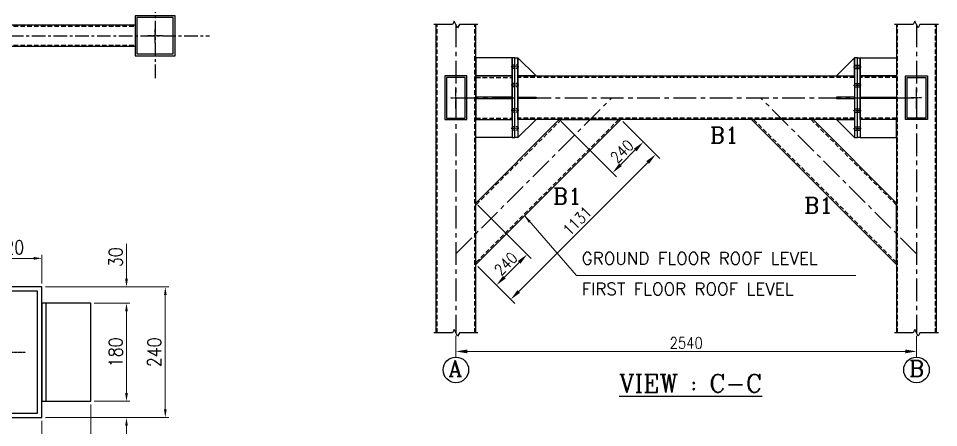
# Model space of a CAD drawing. Header units: millimetres. Extents: x 39911 to 73811, y -17730 to 21321.
# Drawn here: x 48758 to 53832, y -5902 to -3647 of the extents above; entities that cross this region are included whole.
import ezdxf

# ---------------------------------------------------------------- set-up
doc = ezdxf.new("R2010")
doc.units = ezdxf.units.MM
doc.linetypes.add('CENTER', pattern=[2, 1.25, -0.25, 0.25, -0.25])
doc.linetypes.add('HIDDEN', pattern=[0.375, 0.25, -0.125])
for name, color, linetype in [('CENTER.', 1, 'CENTER'), ('COL.', 6, 'Continuous'), ('COLUMNS', 2, 'Continuous'), ('DIM', 170, 'Continuous'), ('GT', 6, 'Continuous'), ('HIDDEN.', 161, 'HIDDEN')]:
    doc.layers.add(name, color=color, linetype=linetype)
doc.styles.add('ROMANS', font='ROMANS.shx', dxfattribs={"width": 0.85})
doc.styles.add('ROMANT', font='romanc.shx')
doc.styles.add('RS', font='romans.shx')
doc.dimstyles.new('ISO-25', dxfattribs={"dimscale": 25, "dimtxt": 2.5, "dimasz": 2.5, "dimexe": 1.25, "dimexo": 0.625, "dimtad": 1, "dimdec": 0, "dimtxsty": 'ROMANS', "dimcen": 2.5, "dimclrd": 3, "dimclre": 3, "dimclrt": 256, "dimadec": 0, "dimazin": 0, "dimtfac": 1, "dimtdec": 0, "dimtmove": 0, "dimatfit": 3, "dimfxl": 1, "dimlwd": 5, "dimlwe": 5, "dimarcsym": 0})
doc.dimstyles.new('ISO-25-3', dxfattribs={"dimscale": 30, "dimtxt": 2.5, "dimasz": 1.5, "dimexe": 0.625, "dimexo": 0.625, "dimgap": 0.75, "dimtad": 1, "dimdec": 0, "dimlfac": 0.333333, "dimzin": 0, "dimdsep": 46, "dimtxsty": 'ROMANS', "dimcen": 1.5, "dimclrd": 3, "dimclre": 3, "dimclrt": 256, "dimadec": 0, "dimazin": 0, "dimtfac": 1, "dimtdec": 0, "dimtofl": 0, "dimtmove": 0, "dimatfit": 3, "dimfxl": 1, "dimtolj": 1, "dimtzin": 0, "dimlwd": 5, "dimlwe": 5, "dimarcsym": 0})

# ---------------------------------------------------------------- blocks, each defined once
blk = doc.blocks.new('A$C3463de41')
at = {"color": 6}
for points in [[(-60, -120), (60, -120), (60, 120), (-60, 120)], [(-52, -112), (52, -112), (52, 112), (-52, 112)]]:
    blk.add_lwpolyline(points, close=True, dxfattribs=at)
at = {"layer": 'CENTER.'}
for p, q in [((0, -60), (0, 60)), ((-30, 0), (30, 0))]:
    blk.add_line(p, q, dxfattribs=at)
blk = doc.blocks.new('*D79')
at = {"color": 3, "lineweight": 5, "transparency": 16777216}
for p, q in [((48527.9, -5108.3), (48527.9, -4950.4)), ((48842.9, -4969.2), (48572.9, -4969.2)), ((48887.9, -5108.3), (48887.9, -4950.4))]:
    blk.add_line(p, q, dxfattribs=at)
at = {"color": 3, "transparency": 16777216}
for points in [[(48572.9, -4961.7), (48572.9, -4976.7), (48527.9, -4969.2)], [(48842.9, -4961.7), (48842.9, -4976.7), (48887.9, -4969.2)]]:
    blk.add_solid(points, dxfattribs=at)
at = {"layer": 'Defpoints', "color": 0, "transparency": 16777216}
for p in [(48527.9, -4969.2), (48527.9, -5127), (48887.9, -5127)]:
    blk.add_point(p, dxfattribs=at)
at = {"lineweight": -3, "transparency": 16777216, "insert": (48707.9, -4909.2), "char_height": 75, "attachment_point": 5, "style": 'ROMANS'}
blk.add_mtext('\\A1;120', dxfattribs=at)
blk = doc.blocks.new('*D80')
at = {"color": 3, "lineweight": 5, "transparency": 16777216}
for p, q in [((49176.6, -5217), (49372.8, -5217)), ((49354, -5712), (49354, -5262)), ((49176.6, -5757), (49372.8, -5757))]:
    blk.add_line(p, q, dxfattribs=at)
at = {"color": 3, "transparency": 16777216}
for points in [[(49346.5, -5262), (49361.5, -5262), (49354, -5217)], [(49346.5, -5712), (49361.5, -5712), (49354, -5757)]]:
    blk.add_solid(points, dxfattribs=at)
at = {"layer": 'Defpoints', "color": 0, "transparency": 16777216}
for p in [(49157.9, -5217), (49354, -5217), (49157.9, -5757)]:
    blk.add_point(p, dxfattribs=at)
at = {"lineweight": -3, "transparency": 16777216, "insert": (49294, -5487), "char_height": 75, "attachment_point": 5, "rotation": 90, "style": 'ROMANS'}
blk.add_mtext('\\A1;180', dxfattribs=at)
blk = doc.blocks.new('*D81')
at = {"color": 3, "lineweight": 5, "transparency": 16777216}
for p, q in [((49354, -5082), (49354, -4888.8)), ((48906.6, -5127), (49372.8, -5127)), ((49176.6, -5217), (49372.8, -5217)), ((49354, -5262), (49354, -5307))]:
    blk.add_line(p, q, dxfattribs=at)
at = {"color": 3, "transparency": 16777216}
for points in [[(49346.5, -5082), (49361.5, -5082), (49354, -5127)], [(49346.5, -5262), (49361.5, -5262), (49354, -5217)]]:
    blk.add_solid(points, dxfattribs=at)
at = {"layer": 'Defpoints', "color": 0, "transparency": 16777216}
for p in [(48887.9, -5127), (49354, -5127), (49157.9, -5217)]:
    blk.add_point(p, dxfattribs=at)
at = {"lineweight": -3, "transparency": 16777216, "insert": (49294, -4962.9), "char_height": 75, "attachment_point": 5, "rotation": 90, "style": 'ROMANS'}
blk.add_mtext('\\A1;30', dxfattribs=at)
blk = doc.blocks.new('*D82')
at = {"color": 3, "lineweight": 5, "transparency": 16777216}
for p, q in [((49354, -5712), (49354, -5667)), ((49176.6, -5757), (49372.8, -5757)), ((48906.6, -5847), (49372.8, -5847)), ((49354, -5892), (49354, -6085.2))]:
    blk.add_line(p, q, dxfattribs=at)
at = {"color": 3, "transparency": 16777216}
for points in [[(49346.5, -5712), (49361.5, -5712), (49354, -5757)], [(49346.5, -5892), (49361.5, -5892), (49354, -5847)]]:
    blk.add_solid(points, dxfattribs=at)
at = {"layer": 'Defpoints', "color": 0, "transparency": 16777216}
for p in [(49157.9, -5757), (48887.9, -5847), (49354, -5847)]:
    blk.add_point(p, dxfattribs=at)
at = {"lineweight": -3, "transparency": 16777216, "insert": (49294, -6011.1), "char_height": 75, "attachment_point": 5, "rotation": 90, "style": 'ROMANS'}
blk.add_mtext('\\A1;30', dxfattribs=at)
blk = doc.blocks.new('*D83')
at = {"color": 3, "lineweight": 5, "transparency": 16777216}
for p, q in [((48906.6, -5127), (49586.7, -5127)), ((49568, -5802), (49568, -5172)), ((48906.6, -5847), (49586.7, -5847))]:
    blk.add_line(p, q, dxfattribs=at)
at = {"color": 3, "transparency": 16777216}
for points in [[(49560.5, -5172), (49575.5, -5172), (49568, -5127)], [(49560.5, -5802), (49575.5, -5802), (49568, -5847)]]:
    blk.add_solid(points, dxfattribs=at)
at = {"layer": 'Defpoints', "color": 0, "transparency": 16777216}
for p in [(48887.9, -5127), (49568, -5127), (48887.9, -5847)]:
    blk.add_point(p, dxfattribs=at)
at = {"lineweight": -3, "transparency": 16777216, "insert": (49508, -5487), "char_height": 75, "attachment_point": 5, "rotation": 90, "style": 'ROMANS'}
blk.add_mtext('\\A1;240', dxfattribs=at)
blk = doc.blocks.new('*D85')
at = {"color": 3, "lineweight": 5, "transparency": 16777216}
for p, q in [((49157.9, -5775.8), (49157.9, -6133.3)), ((48887.9, -5865.8), (48887.9, -6133.3)), ((48932.9, -6114.5), (49112.9, -6114.5))]:
    blk.add_line(p, q, dxfattribs=at)
at = {"color": 3, "transparency": 16777216}
for points in [[(48932.9, -6107), (48932.9, -6122), (48887.9, -6114.5)], [(49112.9, -6107), (49112.9, -6122), (49157.9, -6114.5)]]:
    blk.add_solid(points, dxfattribs=at)
at = {"layer": 'Defpoints', "color": 0, "transparency": 16777216}
for p in [(49157.9, -5757), (48887.9, -5847), (49157.9, -6114.5)]:
    blk.add_point(p, dxfattribs=at)
at = {"lineweight": -3, "transparency": 16777216, "insert": (49022.9, -6054.5), "char_height": 75, "attachment_point": 5, "style": 'ROMANS'}
blk.add_mtext('\\A1;90', dxfattribs=at)
blk = doc.blocks.new('A$C804251d2')
at = {"layer": 'CENTER.'}
for p, q in [((-40.5, 0), (40.5, 0)), ((0, 40.5), (0, -40.5))]:
    blk.add_line(p, q, dxfattribs=at)
at = {"layer": 'COL.', "color": 3}
for points in [[(-110, -110), (110, -110), (110, 110), (-110, 110)], [(-100, -100), (100, -100), (100, 100), (-100, 100)]]:
    blk.add_lwpolyline(points, close=True, dxfattribs=at)
blk = doc.blocks.new('A$C24366aa3')
for points in [[(-332, 120), (-232, 120), (-232, 220), (-332, 120)], [(-232, -220), (-216, -220), (-216, 220), (-232, 220)], [(-200, -220), (-216, -220), (-216, 220), (-200, 220)], [(0, 120), (-200, 120), (-200, 220), (0, 220)], [(-332, -4), (-232, -4), (-232, 4), (-332, 4)], [(0, -4), (-200, -4), (-200, 4), (0, 4)], [(-332, -120), (-232, -120), (-232, -220), (-332, -120)], [(0, -120), (-200, -120), (-200, -220), (0, -220)]]:
    blk.add_lwpolyline(points, close=True)
at = {"color": 6}
blk.add_lwpolyline([(0, -120), (-200, -120), (-200, 120), (0, 120)], close=True, dxfattribs=at)
at = {"layer": 'CENTER.'}
for p, q in [((-237, 170), (-195, 170)), ((-237, 70), (-195, 70)), ((-237, -70), (-195, -70)), ((-237, -170), (-195, -170))]:
    blk.add_line(p, q, dxfattribs=at)
at = {"layer": 'HIDDEN.'}
for p, q in [((-232, 179), (-200, 179)), ((-232, 161), (-200, 161)), ((-232, 79), (-200, 79)), ((-232, 61), (-200, 61)), ((-232, -61), (-200, -61)), ((-232, -79), (-200, -79)), ((-232, -161), (-200, -161)), ((-232, -179), (-200, -179))]:
    blk.add_line(p, q, dxfattribs=at)
at = {"layer": 'HIDDEN.', "color": 6, "ltscale": 100}
for p, q in [((0, 112), (-200, 112)), ((0, -112), (-200, -112))]:
    blk.add_line(p, q, dxfattribs=at)
blk = doc.blocks.new('*D128')
at = {"color": 3, "lineweight": 5, "transparency": 16777216}
for p, q in [((52091, -4215), (52294.4, -4418.4)), ((52228.1, -4440.5), (51516.8, -5151.8)), ((51291.3, -5014.7), (51494.7, -5218.1))]:
    blk.add_line(p, q, dxfattribs=at)
at = {"color": 3, "transparency": 16777216}
for points in [[(52220.7, -4433.1), (52235.5, -4447.8), (52272.3, -4396.3)], [(51509.4, -5144.4), (51524.1, -5159.1), (51472.6, -5196)]]:
    blk.add_solid(points, dxfattribs=at)
at = {"layer": 'Defpoints', "color": 0, "transparency": 16777216}
for p in [(52079.9, -4203.9), (51280.2, -5003.6), (51472.6, -5196)]:
    blk.add_point(p, dxfattribs=at)
at = {"lineweight": -3, "transparency": 16777216, "insert": (51839.3, -4763), "char_height": 62.5, "attachment_point": 5, "rotation": 45, "style": 'ROMANS'}
blk.add_mtext('1131', dxfattribs=at)
blk = doc.blocks.new('*D129')
at = {"color": 3, "lineweight": 5, "transparency": 16777216}
for p, q in [((51291.3, -4675.3), (51585.4, -4969.4)), ((51291.3, -5014.7), (51415.7, -5139.1)), ((51437.8, -5072.8), (51519.1, -4991.5))]:
    blk.add_line(p, q, dxfattribs=at)
at = {"color": 3, "transparency": 16777216}
for points in [[(51511.7, -4984.1), (51526.5, -4998.8), (51563.3, -4947.3)], [(51430.4, -5065.4), (51445.1, -5080.1), (51393.6, -5117)]]:
    blk.add_solid(points, dxfattribs=at)
at = {"layer": 'Defpoints', "color": 0, "transparency": 16777216}
for p in [(51280.2, -4664.2), (51563.3, -4947.3), (51280.2, -5003.6)]:
    blk.add_point(p, dxfattribs=at)
at = {"lineweight": -3, "transparency": 16777216, "insert": (51445.3, -4999), "char_height": 62.5, "attachment_point": 5, "rotation": 45, "style": 'ROMANS'}
blk.add_mtext('240', dxfattribs=at)
blk = doc.blocks.new('*D130')
at = {"color": 3, "lineweight": 5, "transparency": 16777216}
for p, q in [((51751.6, -4215), (52056.1, -4519.5)), ((52091, -4215), (52225.8, -4349.8)), ((52159.5, -4371.9), (52078.2, -4453.2))]:
    blk.add_line(p, q, dxfattribs=at)
at = {"color": 3, "transparency": 16777216}
for points in [[(52152.1, -4364.5), (52166.9, -4379.2), (52203.7, -4327.7)], [(52070.8, -4445.8), (52085.5, -4460.5), (52034, -4497.4)]]:
    blk.add_solid(points, dxfattribs=at)
at = {"layer": 'Defpoints', "color": 0, "transparency": 16777216}
for p in [(51740.5, -4203.9), (52079.9, -4203.9), (52034, -4497.4)]:
    blk.add_point(p, dxfattribs=at)
at = {"lineweight": -3, "transparency": 16777216, "insert": (52085.7, -4379.4), "char_height": 62.5, "attachment_point": 5, "rotation": 45, "style": 'ROMANS'}
blk.add_mtext('240', dxfattribs=at)
blk = doc.blocks.new('*D131')
at = {"color": 3, "lineweight": 5, "transparency": 16777216}
for p, q in [((51170.2, -5395.5), (51170.2, -5513.6)), ((53710.2, -5395.5), (53710.2, -5513.6)), ((51232.7, -5482.4), (53647.7, -5482.4))]:
    blk.add_line(p, q, dxfattribs=at)
at = {"color": 3, "transparency": 16777216}
for points in [[(51232.7, -5471.9), (51232.7, -5492.8), (51170.2, -5482.4)], [(53647.7, -5471.9), (53647.7, -5492.8), (53710.2, -5482.4)]]:
    blk.add_solid(points, dxfattribs=at)
at = {"layer": 'Defpoints', "color": 0, "transparency": 16777216}
for p in [(51170.2, -5379.9), (53710.2, -5379.9), (53710.2, -5482.4)]:
    blk.add_point(p, dxfattribs=at)
at = {"lineweight": -3, "transparency": 16777216, "insert": (52440.2, -5435.5), "char_height": 62.5, "attachment_point": 5, "style": 'ROMANS'}
blk.add_mtext('2540', dxfattribs=at)

msp = doc.modelspace()

# ---------------------------------------------------------------- linework, layer by layer
at = {"lineweight": -3}
msp.add_line((48911.9, -5757), (48911.9, -5217), dxfattribs=at)
at = {"color": 6, "lineweight": -3}
for points in [[(47081.6, -3681.9), (49401.6, -3681.9), (49401.6, -3801.9), (47081.6, -3801.9)], [(53368.2, -4203.9), (51512.2, -4203.9), (51512.2, -3963.9), (53368.2, -3963.9)], [(52079.9, -4203.9), (51280.2, -5003.6), (51280.2, -4664.2), (51740.5, -4203.9)], [(52800.5, -4203.9), (53600.2, -5003.6), (53600.2, -4664.2), (53139.9, -4203.9)]]:
    msp.add_lwpolyline(points, close=True, dxfattribs=at)
at = {"color": 3, "lineweight": -3}
for points in [[(51060.2, -3680.1), (51060.2, -5379.9)], [(51280.2, -5379.9), (51280.2, -3680.1)], [(53600.2, -3680.1), (53600.2, -5379.9)], [(53820.2, -5379.9), (53820.2, -3680.1)]]:
    msp.add_lwpolyline(points, dxfattribs=at)
at = {"lineweight": -3}
msp.add_lwpolyline([(48887.9, -5757), (49157.9, -5757), (49157.9, -5217), (48887.9, -5217)], close=True, dxfattribs=at)
at = {"color": 6, "lineweight": -3}
for centre in [(51170.2, -5584.1), (53710.2, -5584.1)]:
    msp.add_circle(centre, 70.5, dxfattribs=at)
at = {"layer": 'CENTER.', "lineweight": -3, "ltscale": 60}
for p, q in [((49511.6, -420.3), (49511.6, -3985.7)), ((46671.6, -3741.9), (49811.6, -3741.9))]:
    msp.add_line(p, q, dxfattribs=at)
at = {"layer": 'CENTER.', "lineweight": -3, "ltscale": 100}
for p, q in [((51170.2, -3680.1), (51170.2, -5379.9)), ((53710.2, -3680.1), (53710.2, -5379.9)), ((51170.2, -4083.9), (53710.2, -4083.9)), ((51170.2, -4943.9), (52030.2, -4083.9)), ((53710.2, -4943.9), (52850.2, -4083.9))]:
    msp.add_line(p, q, dxfattribs=at)
at = {"layer": 'COLUMNS', "lineweight": -3}
for points in [[(51292, -3680.1), (51189.3, -3680.1), (51179.6, -3699.1), (51160.8, -3661.1), (51151.2, -3680.1), (51048.1, -3680.1)], [(53832, -3680.1), (53729.3, -3680.1), (53719.6, -3699.1), (53700.8, -3661.1), (53691.2, -3680.1), (53588.1, -3680.1)], [(51292, -5379.9), (51189.3, -5379.9), (51179.6, -5398.9), (51160.8, -5360.8), (51151.2, -5379.9), (51048.1, -5379.9)], [(53832, -5379.9), (53729.3, -5379.9), (53719.6, -5398.9), (53700.8, -5360.8), (53691.2, -5379.9), (53588.1, -5379.9)]]:
    msp.add_lwpolyline(points, dxfattribs=at)
at = {"layer": 'HIDDEN.', "color": 6, "lineweight": -3, "ltscale": 100}
for p, q in [((47081.6, -3689.9), (49401.6, -3689.9)), ((47081.6, -3793.9), (49401.6, -3793.9)), ((53368.2, -3971.9), (51512.2, -3971.9)), ((52068.6, -4203.9), (51280.2, -4992.3)), ((51751.8, -4203.9), (51280.2, -4675.5)), ((53368.2, -4195.9), (51512.2, -4195.9)), ((52811.8, -4203.9), (53600.2, -4992.3)), ((53128.6, -4203.9), (53600.2, -4675.5))]:
    msp.add_line(p, q, dxfattribs=at)
at = {"layer": 'HIDDEN.', "color": 3, "lineweight": -3, "ltscale": 100}
for p, q in [((51066.2, -5379.9), (51066.2, -3680.1)), ((51274.2, -5379.9), (51274.2, -3680.1)), ((53606.2, -5379.9), (53606.2, -3680.1)), ((53814.2, -5379.9), (53814.2, -3680.1))]:
    msp.add_line(p, q, dxfattribs=at)

# ---------------------------------------------------------------- block references
at = {"lineweight": -3, "rotation": 180}
msp.add_blockref('A$C804251d2', (49511.6, -3741.9), dxfattribs=at)
at = {"lineweight": -3, "xscale": -1}
for name, p in [('A$C24366aa3', (51280.2, -4083.9)), ('A$C3463de41', (53710.2, -4083.9))]:
    msp.add_blockref(name, p, dxfattribs=at)
at = {"lineweight": -3}
for name, p in [('A$C24366aa3', (53600.2, -4083.9)), ('A$C3463de41', (51170.2, -4083.9))]:
    msp.add_blockref(name, p, dxfattribs=at)
at = {"lineweight": -3, "xscale": 3, "yscale": 3, "zscale": 3}
msp.add_blockref('A$C3463de41', (48707.9, -5487), dxfattribs=at)

# ---------------------------------------------------------------- texts
at = {"layer": 'DIM', "color": 7, "lineweight": -3, "style": 'RS'}
for s, p in [('GROUND FLOOR ROOF LEVEL', (51864.2, -5003.1)), ('FIRST FLOOR ROOF LEVEL', (51864.2, -5172.1))]:
    msp.add_text(s, height=67.5, dxfattribs=at).set_placement(p)
at = {"layer": 'GT', "color": 7, "lineweight": -3, "style": 'ROMANT'}
for s, height, p in [('B1', 87.5, (52571.6, -4333.4)), ('B1', 87.5, (51705.8, -4670.4)), ('B1', 87.5, (53091.4, -4720.6)), ('A', 87.5, (51129.4, -5620.3)), ('B', 87.5, (53669.4, -5620.3)), ('%%UVIEW : C-C', 100, (52070.1, -5708.6))]:
    msp.add_text(s, height=height, dxfattribs=at).set_placement(p)

# ---------------------------------------------------------------- dimensions: what is measured, and where the dimension line sits
at = {"lineweight": -3}
for base, p1, p2, angle, dimstyle, picture, middle in [((51472.6, -5196), (52079.9, -4203.9), (51280.2, -5003.6), 45, 'ISO-25', '*D128', (51839.3, -4763)), ((52034, -4497.4), (52079.9, -4203.9), (51740.5, -4203.9), 45, 'ISO-25', '*D130', (52085.7, -4379.4)), ((51563.3, -4947.3), (51280.2, -5003.6), (51280.2, -4664.2), 45, 'ISO-25', '*D129', (51445.3, -4999)), ((49354, -5127), (49157.9, -5217), (48887.9, -5127), 90, 'ISO-25-3', '*D81', (49294, -4962.9)), ((49568, -5127), (48887.9, -5847), (48887.9, -5127), 90, 'ISO-25-3', '*D83', (49508, -5487)), ((49354, -5217), (49157.9, -5757), (49157.9, -5217), 90, 'ISO-25-3', '*D80', (49294, -5487)), ((49354, -5847), (49157.9, -5757), (48887.9, -5847), 90, 'ISO-25-3', '*D82', (49294, -6011.1))]:
    dim = msp.add_linear_dim(base=base, p1=p1, p2=p2, angle=angle, dimstyle=dimstyle, dxfattribs=at)
    dim.commit()
    dim.dimension.update_dxf_attribs({"geometry": picture, "text_midpoint": middle})
for base, p1, p2, dimstyle, picture, middle in [((48527.9, -4969.2), (48887.9, -5127), (48527.9, -5127), 'ISO-25-3', '*D79', (48707.9, -4909.2)), ((53710.2, -5482.4), (51170.2, -5379.9), (53710.2, -5379.9), 'ISO-25', '*D131', (52440.2, -5435.5)), ((49157.9, -6114.5), (48887.9, -5847), (49157.9, -5757), 'ISO-25-3', '*D85', (49022.9, -6054.5))]:
    dim = msp.add_linear_dim(base=base, p1=p1, p2=p2, dimstyle=dimstyle, dxfattribs=at)
    dim.commit()
    dim.dimension.update_dxf_attribs({"geometry": picture, "text_midpoint": middle})

# ---------------------------------------------------------------- leaders
msp.add_leader([(51548, -4733.8), (51834.6, -5063.8), (53375.4, -5063.8)], dimstyle='ISO-25-3', override={"dimgap": 0.75, "dimtad": 0}, dxfattribs=at)

doc.saveas('drawing.dxf')
